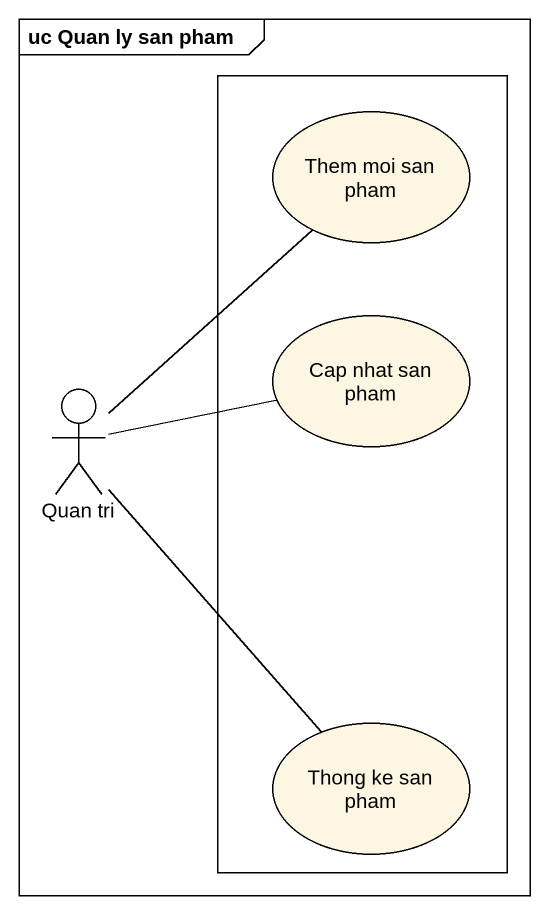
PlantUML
@startuml
mainframe uc Quan ly san pham
rectangle " " as rectangle1 {
  usecase "Them moi san pham" as Them_moi_san_pham
  usecase "Cap nhat san pham" as Cap_nhat_san_pham
  usecase "Thong ke san pham" as Thong_ke_san_pham
}
actor "Quan tri" as Quan_tri
Quan_tri -up- Them_moi_san_pham
Quan_tri -right- Cap_nhat_san_pham
Quan_tri -- Thong_ke_san_pham
@enduml
